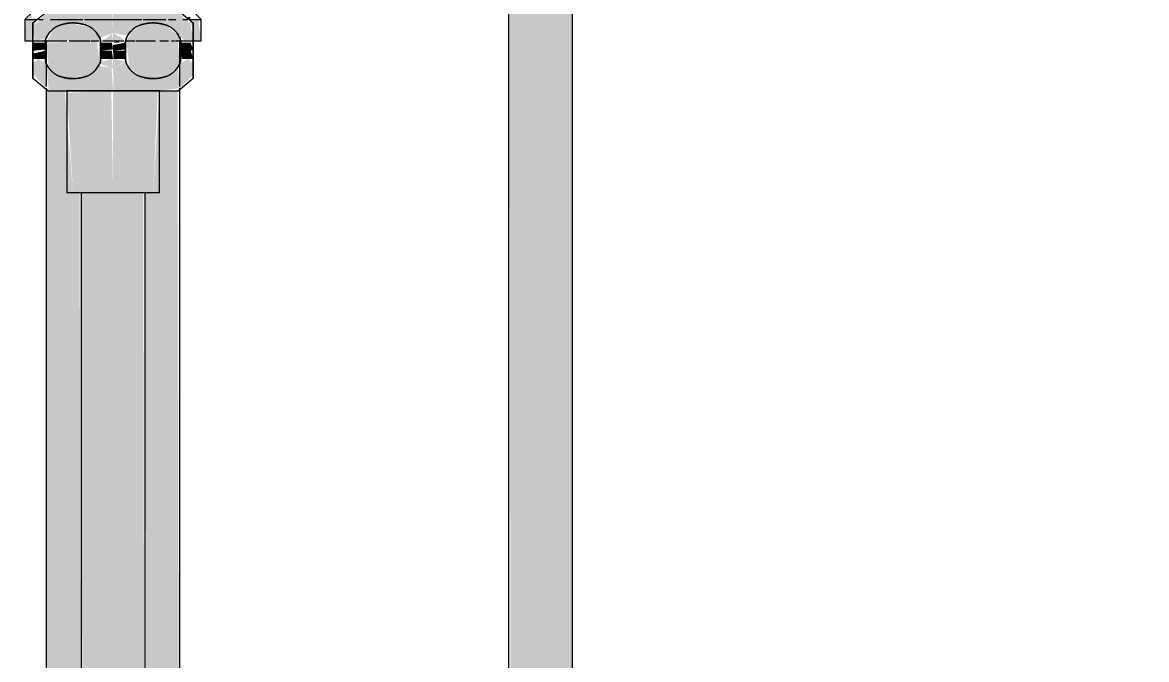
# Model space of a CAD drawing. Header units: metres. Extents: x 147 to 427, y -16 to 162.
# Drawn here: x 395.4599 to 395.6703, y 0.3508 to 0.47 of the extents above; entities that cross this region are included whole.
import ezdxf

# ---------------------------------------------------------------- set-up
doc = ezdxf.new("R2010")
doc.units = ezdxf.units.M
for name, color, linetype, lineweight in [('A-ANNO-DIMS', 7, 'Continuous', 5), ('A-ANNO-DIMS-50', 7, 'Continuous', 5), ('P-PIPE', 7, 'Continuous', 5), ('P-SANR-FIXT', 7, 'Continuous', 5)]:
    doc.layers.add(name, color=color, linetype=linetype, lineweight=lineweight)
doc.styles.add('Century Gothic', font='GOTHIC.TTF', dxfattribs={"height": 0.05})
doc.dimstyles.new('Setores_1_mm', dxfattribs={"dimscale": 0.3048, "dimtxt": 0.052208, "dimasz": 0.520833, "dimexe": 0.393701, "dimexo": 0.246063, "dimgap": 0.287073, "dimtad": 1, "dimrnd": 0.01, "dimzin": 0, "dimdsep": 46, "dimtxsty": 'Century Gothic', "dimblk1": 'OBLIQUE', "dimblk2": 'OBLIQUE', "dimsah": 1, "dimcen": 0.09, "dimazin": 0, "dimtfac": 1, "dimtdec": 4, "dimtix": 1, "dimtmove": 0, "dimatfit": 3, "dimfxl": 1, "dimtvp": 1, "dimtolj": 1, "dimtzin": 0, "dimarcsym": 2})

# ---------------------------------------------------------------- blocks, each defined once
blk = doc.blocks.new('UT_Ducha higiênica - UT_Ducha higiênica-3059028-HH')
at = {"layer": 'P-SANR-FIXT', "true_color": 0xf4f4f4, "transparency": 33554598}
h = blk.add_hatch(color=7, dxfattribs=at)
h.paths.add_polyline_path([(-157.6347, 0.1), (-157.6227, 0.1), (-157.62302, 0.1875), (-157.6347, 0.1875), (-157.6347, 0.12592)])
h.paths.add_polyline_path([(-157.62789, 0.2125), (-157.6227, 0.2125), (-157.62293, 0.66817), (-157.6347, 0.66817), (-157.6342, 0.2125), (-157.6287, 0.2125)])
h = blk.add_hatch(color=7, dxfattribs=at)
h.paths.add_polyline_path([(-157.72303, 0.4665), (-157.72125, 0.46707), (-157.72037, 0.46808), (-157.71862, 0.46933), (-157.71577, 0.46978), (-157.71395, 0.4694), (-157.71212, 0.46818), (-157.71108, 0.46713), (-157.7087, 0.46797), (-157.70885, 0.47216), (-157.72125, 0.47164), (-157.72336, 0.46945), (-157.7237, 0.46899), (-157.72336, 0.46679)])
h.paths.add_polyline_path([(-157.70892, 0.4665), (-157.7087, 0.4665), (-157.7089, 0.46786), (-157.71069, 0.4665), (-157.70967, 0.4665)])
h = blk.add_hatch(color=7, dxfattribs=at)
h.paths.add_polyline_path([(-157.69483, 0.4665), (-157.69398, 0.46685), (-157.6937, 0.46709), (-157.69427, 0.46975), (-157.69652, 0.4719), (-157.69788, 0.47216), (-157.7087, 0.4719), (-157.7087, 0.46797), (-157.70588, 0.46747), (-157.70443, 0.46905), (-157.70119, 0.46978), (-157.69838, 0.46919), (-157.69764, 0.4688), (-157.69523, 0.4665)])
h.paths.add_polyline_path([(-157.7087, 0.4665), (-157.70649, 0.46675), (-157.7087, 0.46797), (-157.7087, 0.46709)])
for points in [[(-157.71953, 0.4665), (-157.7112, 0.4665), (-157.71152, 0.46747), (-157.71308, 0.46909), (-157.71658, 0.46978), (-157.71862, 0.46933), (-157.71976, 0.46881), (-157.72106, 0.4665), (-157.71961, 0.4665)], [(-157.7047, 0.4665), (-157.6962, 0.4665), (-157.69663, 0.4676), (-157.69878, 0.46934), (-157.70128, 0.46978), (-157.70344, 0.4694), (-157.70511, 0.46838), (-157.7062, 0.4665), (-157.70482, 0.4665)], [(-157.7237, 0.46466), (-157.72136, 0.46492), (-157.72136, 0.46619), (-157.7237, 0.46619), (-157.7237, 0.46492)], [(-157.71734, 0.45955), (-157.71387, 0.45996), (-157.7122, 0.46106), (-157.7112, 0.46224), (-157.71176, 0.4665), (-157.7212, 0.46619), (-157.72077, 0.46173), (-157.71953, 0.46032), (-157.71736, 0.45955)], [(-157.71104, 0.46466), (-157.7087, 0.46492), (-157.70892, 0.46619), (-157.71104, 0.46619), (-157.71104, 0.46492)], [(-157.70753, 0.46619), (-157.70773, 0.4665), (-157.7087, 0.46619)], [(-157.7087, 0.46466), (-157.70636, 0.46492), (-157.70636, 0.46619), (-157.7087, 0.46574), (-157.7087, 0.46492)], [(-157.70234, 0.45955), (-157.69918, 0.45985), (-157.69776, 0.46039), (-157.6962, 0.46224), (-157.69663, 0.4665), (-157.7062, 0.4665), (-157.7057, 0.46164), (-157.7041, 0.46017), (-157.70236, 0.45955)], [(-157.69415, 0.46466), (-157.6937, 0.46492), (-157.69421, 0.46619), (-157.69605, 0.46619), (-157.69605, 0.46466), (-157.69473, 0.46466)], [(-157.72267, 0.46314), (-157.72136, 0.46314), (-157.72136, 0.46466), (-157.7237, 0.46413), (-157.7237, 0.46314)], [(-157.7212, 0.45766), (-157.72136, 0.46233), (-157.72267, 0.46314), (-157.7237, 0.46224), (-157.72353, 0.46011), (-157.72125, 0.45769)], [(-157.71025, 0.46314), (-157.7087, 0.46314), (-157.70894, 0.46466), (-157.71104, 0.46466), (-157.71094, 0.46314)], [(-157.70753, 0.46314), (-157.70636, 0.46314), (-157.70646, 0.46466), (-157.7087, 0.46466), (-157.70862, 0.46314), (-157.70766, 0.46314)], [(-157.6962, 0.45765), (-157.69443, 0.45936), (-157.6937, 0.46035), (-157.6937, 0.46224), (-157.69473, 0.46314), (-157.6962, 0.46224), (-157.6962, 0.45797)], [(-157.69473, 0.46314), (-157.6937, 0.46314), (-157.69415, 0.46466), (-157.69605, 0.46466), (-157.69575, 0.46314), (-157.69544, 0.46314)], [(-157.7087, 0.4381), (-157.70903, 0.45716), (-157.71734, 0.45681), (-157.7162, 0.4381), (-157.70926, 0.4381)], [(-157.7041, 0.4381), (-157.7012, 0.4381), (-157.70034, 0.45716), (-157.7087, 0.45716), (-157.7087, 0.4381), (-157.70437, 0.4381)], [(-157.70627, 0.232), (-157.7027, 0.232), (-157.70306, 0.4381), (-157.7147, 0.4381), (-157.71417, 0.232), (-157.70639, 0.232)]]:
    blk.add_hatch(color=7, dxfattribs=at).paths.add_polyline_path(points)
h = blk.add_hatch(color=7, dxfattribs=at)
h.paths.add_polyline_path([(-157.7087, 0.45716), (-157.70898, 0.46145), (-157.7115, 0.46189), (-157.71387, 0.45996), (-157.7162, 0.45955), (-157.7182, 0.45985), (-157.71964, 0.46038), (-157.7212, 0.46224), (-157.72077, 0.45735), (-157.71953, 0.45716), (-157.70903, 0.45716)])
h.paths.add_polyline_path([(-157.7087, 0.46136), (-157.70896, 0.46314), (-157.71094, 0.4626), (-157.70898, 0.46151)])
h = blk.add_hatch(color=7, dxfattribs=at)
h.paths.add_polyline_path([(-157.70012, 0.45716), (-157.6962, 0.45765), (-157.69663, 0.46173), (-157.69805, 0.46025), (-157.7012, 0.45955), (-157.7035, 0.45996), (-157.70461, 0.46035), (-157.70646, 0.46215), (-157.7087, 0.46136), (-157.70864, 0.45716), (-157.70034, 0.45716)])
h.paths.add_polyline_path([(-157.7087, 0.46136), (-157.70646, 0.46273), (-157.7087, 0.46314), (-157.7087, 0.46224)])
at = {"layer": 'P-SANR-FIXT'}
for p, q in [((-157.6347, 0.67161), (-157.6347, 0.1)), ((-157.6227, 0.1), (-157.6227, 0.67161)), ((-157.7237, 0.46987), (-157.72093, 0.47216)), ((-157.69647, 0.47216), (-157.6937, 0.46987)), ((-157.7237, 0.46709), (-157.7237, 0.46224)), ((-157.6937, 0.46224), (-157.6937, 0.46709)), ((-157.7237, 0.46466), (-157.7237, 0.46619)), ((-157.72136, 0.46619), (-157.72136, 0.46466)), ((-157.71104, 0.46466), (-157.71104, 0.46619)), ((-157.70636, 0.46619), (-157.70636, 0.46466)), ((-157.69605, 0.46466), (-157.69605, 0.46619)), ((-157.6937, 0.46619), (-157.6937, 0.46466)), ((-157.7237, 0.46314), (-157.7237, 0.46466)), ((-157.72136, 0.46466), (-157.72136, 0.46314)), ((-157.71104, 0.46314), (-157.71104, 0.46466)), ((-157.70636, 0.46466), (-157.70636, 0.46314)), ((-157.69605, 0.46314), (-157.69605, 0.46466)), ((-157.6937, 0.46466), (-157.6937, 0.46314)), ((-157.72093, 0.45716), (-157.7237, 0.45946)), ((-157.6937, 0.45946), (-157.69647, 0.45716)), ((-157.72052, 0.45716), (-157.7087, 0.45716)), ((-157.71736, 0.45716), (-157.71736, 0.4381)), ((-157.7087, 0.45716), (-157.69689, 0.45716)), ((-157.70004, 0.4381), (-157.70004, 0.45716)), ((-157.7087, 0.4381), (-157.71736, 0.4381)), ((-157.7147, 0.4381), (-157.7147, 0.1)), ((-157.70004, 0.4381), (-157.7087, 0.4381)), ((-157.7027, 0.1), (-157.7027, 0.4381))]:
    blk.add_line(p, q, dxfattribs=at)
at = {"layer": 'P-SANR-FIXT', "color": 253, "true_color": 0x9e9e9e}
for p, q in [((-157.7237, 0.46619), (-157.7237, 0.46492)), ((-157.72136, 0.46466), (-157.72136, 0.46619)), ((-157.71104, 0.46619), (-157.71104, 0.46492)), ((-157.70636, 0.46466), (-157.70636, 0.46619)), ((-157.69605, 0.46619), (-157.69605, 0.46492)), ((-157.6937, 0.46466), (-157.6937, 0.46619)), ((-157.7237, 0.46466), (-157.7237, 0.46314)), ((-157.72136, 0.46314), (-157.72136, 0.46466)), ((-157.71104, 0.46466), (-157.71104, 0.46314)), ((-157.70636, 0.46314), (-157.70636, 0.46466)), ((-157.69605, 0.46466), (-157.69605, 0.46314)), ((-157.6937, 0.46314), (-157.6937, 0.46466)), ((-157.72093, 0.45716), (-157.71736, 0.45716)), ((-157.71482, 0.45716), (-157.71736, 0.45716)), ((-157.7087, 0.45716), (-157.71482, 0.45716)), ((-157.70258, 0.45716), (-157.7087, 0.45716)), ((-157.70004, 0.45716), (-157.70258, 0.45716)), ((-157.70004, 0.45716), (-157.69647, 0.45716)), ((-157.71514, 0.4381), (-157.7162, 0.4381)), ((-157.7087, 0.4381), (-157.7147, 0.4381)), ((-157.7027, 0.4381), (-157.7087, 0.4381)), ((-157.7012, 0.4381), (-157.70226, 0.4381))]:
    blk.add_line(p, q, dxfattribs=at)
at = {"layer": 'P-SANR-FIXT', "color": 254, "true_color": 0xd5d5d5}
for p, q in [((-157.7237, 0.46492), (-157.7237, 0.46466)), ((-157.71104, 0.46492), (-157.71104, 0.46466)), ((-157.69605, 0.46492), (-157.69605, 0.46466)), ((-157.7162, 0.45716), (-157.71736, 0.45716)), ((-157.71709, 0.45716), (-157.71483, 0.45716)), ((-157.71482, 0.45716), (-157.7162, 0.45716)), ((-157.71482, 0.45716), (-157.71312, 0.45716)), ((-157.71303, 0.45716), (-157.71482, 0.45716)), ((-157.71307, 0.45716), (-157.7087, 0.45716)), ((-157.71094, 0.45716), (-157.71303, 0.45716)), ((-157.7087, 0.45716), (-157.71094, 0.45716)), ((-157.7087, 0.45716), (-157.70258, 0.45716)), ((-157.70258, 0.45716), (-157.7087, 0.45716)), ((-157.70258, 0.45716), (-157.70031, 0.45716)), ((-157.70004, 0.45716), (-157.70258, 0.45716)), ((-157.71368, 0.4381), (-157.71497, 0.4381)), ((-157.7145, 0.4381), (-157.7147, 0.4381)), ((-157.7117, 0.4381), (-157.7145, 0.4381)), ((-157.7087, 0.4381), (-157.71354, 0.4381)), ((-157.71025, 0.4381), (-157.7117, 0.4381)), ((-157.7087, 0.4381), (-157.71025, 0.4381)), ((-157.70243, 0.4381), (-157.7087, 0.4381)), ((-157.7027, 0.4381), (-157.7087, 0.4381))]:
    blk.add_line(p, q, dxfattribs=at)
at = {"layer": 'P-SANR-FIXT'}
for points, knots in [([(-157.7237, 0.46709), (-157.7237, 0.4675), (-157.7237, 0.46804), (-157.7237, 0.46856), (-157.7237, 0.46881), (-157.7237, 0.46899), (-157.7237, 0.46915), (-157.7237, 0.46933), (-157.7237, 0.46951), (-157.7237, 0.46964), (-157.7237, 0.46972), (-157.7237, 0.46979), (-157.7237, 0.46986), (-157.7237, 0.46989), (-157.7237, 0.46987), (-157.7237, 0.46983), (-157.7237, 0.46978), (-157.7237, 0.46973), (-157.7237, 0.46965), (-157.7237, 0.46951), (-157.7237, 0.46933), (-157.7237, 0.46914), (-157.7237, 0.46904), (-157.7237, 0.46898)], [0, 0, 0, 0, 0.1, 0.15, 0.175, 0.2, 0.225, 0.25, 0.3, 0.35, 0.375, 0.4, 0.45, 0.5, 0.55, 0.575, 0.6, 0.625, 0.65, 0.7, 0.75, 0.775, 0.8, 0.8, 0.8, 0.8]), ([(-157.7112, 0.46709), (-157.71142, 0.4675), (-157.71178, 0.46804), (-157.71227, 0.46856), (-157.71257, 0.46881), (-157.7128, 0.46899), (-157.71305, 0.46915), (-157.7134, 0.46933), (-157.71386, 0.46951), (-157.71435, 0.46964), (-157.71473, 0.46972), (-157.71511, 0.46979), (-157.71559, 0.46986), (-157.71618, 0.46989), (-157.71666, 0.46987), (-157.71705, 0.46983), (-157.71734, 0.46978), (-157.71763, 0.46973), (-157.71802, 0.46965), (-157.71852, 0.46951), (-157.719, 0.46933), (-157.71936, 0.46914), (-157.71961, 0.46899), (-157.71984, 0.46881), (-157.72014, 0.46855), (-157.72049, 0.46819), (-157.72087, 0.46768), (-157.7211, 0.4673), (-157.7212, 0.46709)], [0, 0, 0, 0, 0.1, 0.15, 0.175, 0.2, 0.225, 0.25, 0.3, 0.35, 0.375, 0.4, 0.45, 0.5, 0.55, 0.575, 0.6, 0.625, 0.65, 0.7, 0.75, 0.775, 0.8, 0.825, 0.85, 0.9, 0.95, 1, 1, 1, 1]), ([(-157.6962, 0.46709), (-157.69642, 0.4675), (-157.69678, 0.46804), (-157.69727, 0.46856), (-157.69757, 0.46881), (-157.6978, 0.46899), (-157.69805, 0.46915), (-157.6984, 0.46933), (-157.69886, 0.46951), (-157.69935, 0.46964), (-157.69973, 0.46972), (-157.70011, 0.46979), (-157.70059, 0.46986), (-157.70118, 0.46989), (-157.70166, 0.46987), (-157.70205, 0.46983), (-157.70234, 0.46978), (-157.70263, 0.46973), (-157.70302, 0.46965), (-157.70352, 0.46951), (-157.704, 0.46933), (-157.70436, 0.46914), (-157.70461, 0.46899), (-157.70484, 0.46881), (-157.70514, 0.46855), (-157.70549, 0.46819), (-157.70587, 0.46768), (-157.7061, 0.4673), (-157.7062, 0.46709)], [0, 0, 0, 0, 0.1, 0.15, 0.175, 0.2, 0.225, 0.25, 0.3, 0.35, 0.375, 0.4, 0.45, 0.5, 0.55, 0.575, 0.6, 0.625, 0.65, 0.7, 0.75, 0.775, 0.8, 0.825, 0.85, 0.9, 0.95, 1, 1, 1, 1]), ([(-157.6937, 0.46899), (-157.6937, 0.46904), (-157.6937, 0.46915), (-157.6937, 0.46933), (-157.6937, 0.46951), (-157.6937, 0.46964), (-157.6937, 0.46972), (-157.6937, 0.46979), (-157.6937, 0.46986), (-157.6937, 0.46989), (-157.6937, 0.46987), (-157.6937, 0.46983), (-157.6937, 0.46978), (-157.6937, 0.46973), (-157.6937, 0.46965), (-157.6937, 0.46951), (-157.6937, 0.46933), (-157.6937, 0.46914), (-157.6937, 0.46899), (-157.6937, 0.46881), (-157.6937, 0.46855), (-157.6937, 0.46819), (-157.6937, 0.46768), (-157.6937, 0.4673), (-157.6937, 0.46709)], [0.2, 0.2, 0.2, 0.2, 0.225, 0.25, 0.3, 0.35, 0.375, 0.4, 0.45, 0.5, 0.55, 0.575, 0.6, 0.625, 0.65, 0.7, 0.75, 0.775, 0.8, 0.825, 0.85, 0.9, 0.95, 1, 1, 1, 1]), ([(-157.7237, 0.46035), (-157.7237, 0.46029), (-157.7237, 0.46018), (-157.7237, 0.46), (-157.7237, 0.45982), (-157.7237, 0.45968), (-157.7237, 0.4596), (-157.7237, 0.45955), (-157.7237, 0.4595), (-157.7237, 0.45946), (-157.7237, 0.45944), (-157.7237, 0.45947), (-157.7237, 0.45953), (-157.7237, 0.45961), (-157.7237, 0.45969), (-157.7237, 0.45982), (-157.7237, 0.46), (-157.7237, 0.46018), (-157.7237, 0.46034), (-157.7237, 0.46051), (-157.7237, 0.46077), (-157.7237, 0.46128), (-157.7237, 0.46183), (-157.7237, 0.46224)], [0.2, 0.2, 0.2, 0.2, 0.225, 0.25, 0.3, 0.35, 0.375, 0.4, 0.425, 0.45, 0.5, 0.55, 0.6, 0.625, 0.65, 0.7, 0.75, 0.775, 0.8, 0.825, 0.85, 0.9, 1, 1, 1, 1]), ([(-157.7212, 0.46224), (-157.7211, 0.46203), (-157.72087, 0.46165), (-157.72049, 0.46114), (-157.72014, 0.46078), (-157.71984, 0.46052), (-157.71961, 0.46034), (-157.71936, 0.46018), (-157.719, 0.46), (-157.71852, 0.45982), (-157.71802, 0.45968), (-157.71763, 0.4596), (-157.71734, 0.45955), (-157.71705, 0.4595), (-157.71666, 0.45946), (-157.71618, 0.45944), (-157.71559, 0.45947), (-157.71511, 0.45953), (-157.71473, 0.45961), (-157.71435, 0.45969), (-157.71386, 0.45982), (-157.7134, 0.46), (-157.71305, 0.46018), (-157.7128, 0.46034), (-157.71257, 0.46051), (-157.71227, 0.46077), (-157.71178, 0.46128), (-157.71142, 0.46183), (-157.7112, 0.46224)], [0, 0, 0, 0, 0.05, 0.1, 0.15, 0.175, 0.2, 0.225, 0.25, 0.3, 0.35, 0.375, 0.4, 0.425, 0.45, 0.5, 0.55, 0.6, 0.625, 0.65, 0.7, 0.75, 0.775, 0.8, 0.825, 0.85, 0.9, 1, 1, 1, 1]), ([(-157.7062, 0.46224), (-157.7061, 0.46203), (-157.70587, 0.46165), (-157.70549, 0.46114), (-157.70514, 0.46078), (-157.70484, 0.46052), (-157.70461, 0.46034), (-157.70436, 0.46018), (-157.704, 0.46), (-157.70352, 0.45982), (-157.70302, 0.45968), (-157.70263, 0.4596), (-157.70234, 0.45955), (-157.70205, 0.4595), (-157.70166, 0.45946), (-157.70118, 0.45944), (-157.70059, 0.45947), (-157.70011, 0.45953), (-157.69973, 0.45961), (-157.69935, 0.45969), (-157.69886, 0.45982), (-157.6984, 0.46), (-157.69805, 0.46018), (-157.6978, 0.46034), (-157.69757, 0.46051), (-157.69727, 0.46077), (-157.69678, 0.46128), (-157.69642, 0.46183), (-157.6962, 0.46224)], [0, 0, 0, 0, 0.05, 0.1, 0.15, 0.175, 0.2, 0.225, 0.25, 0.3, 0.35, 0.375, 0.4, 0.425, 0.45, 0.5, 0.55, 0.6, 0.625, 0.65, 0.7, 0.75, 0.775, 0.8, 0.825, 0.85, 0.9, 1, 1, 1, 1]), ([(-157.6937, 0.46224), (-157.6937, 0.46203), (-157.6937, 0.46165), (-157.6937, 0.46114), (-157.6937, 0.46078), (-157.6937, 0.46052), (-157.6937, 0.46034), (-157.6937, 0.46018), (-157.6937, 0.46), (-157.6937, 0.45982), (-157.6937, 0.45968), (-157.6937, 0.4596), (-157.6937, 0.45955), (-157.6937, 0.4595), (-157.6937, 0.45946), (-157.6937, 0.45944), (-157.6937, 0.45947), (-157.6937, 0.45953), (-157.6937, 0.45961), (-157.6937, 0.45969), (-157.6937, 0.45982), (-157.6937, 0.46), (-157.6937, 0.46018), (-157.6937, 0.46029), (-157.6937, 0.46034)], [0, 0, 0, 0, 0.05, 0.1, 0.15, 0.175, 0.2, 0.225, 0.25, 0.3, 0.35, 0.375, 0.4, 0.425, 0.45, 0.5, 0.55, 0.6, 0.625, 0.65, 0.7, 0.75, 0.775, 0.8, 0.8, 0.8, 0.8])]:
    blk.add_open_spline(points, degree=3, knots=knots, dxfattribs=at)
at = {"layer": 'P-SANR-FIXT', "color": 254, "true_color": 0xd5d5d5}
for points, knots in [([(-157.7196, 0.46899), (-157.71952, 0.46904), (-157.71935, 0.46915), (-157.71901, 0.46933), (-157.71854, 0.46951), (-157.71806, 0.46964), (-157.71767, 0.46972), (-157.71748, 0.46976), (-157.71738, 0.46978)], [0.2, 0.2, 0.2, 0.2, 0.225, 0.25, 0.3, 0.35, 0.375, 0.4, 0.4, 0.4, 0.4]), ([(-157.71738, 0.46978), (-157.71719, 0.46981), (-157.71681, 0.46986), (-157.71623, 0.46989), (-157.71574, 0.46987), (-157.71535, 0.46983), (-157.71516, 0.4698), (-157.71506, 0.46978)], [0.4, 0.4, 0.4, 0.4, 0.45, 0.5, 0.55, 0.575, 0.6, 0.6, 0.6, 0.6]), ([(-157.71506, 0.46978), (-157.71497, 0.46977), (-157.71477, 0.46973), (-157.71438, 0.46965), (-157.71388, 0.46951), (-157.7134, 0.46933), (-157.71304, 0.46914), (-157.71279, 0.46899), (-157.71256, 0.46881), (-157.71226, 0.46855), (-157.71191, 0.46819), (-157.71153, 0.46768), (-157.71131, 0.4673), (-157.7112, 0.46709)], [0.6, 0.6, 0.6, 0.6, 0.625, 0.65, 0.7, 0.75, 0.775, 0.8, 0.825, 0.85, 0.9, 0.95, 1, 1, 1, 1]), ([(-157.7046, 0.46899), (-157.70452, 0.46904), (-157.70435, 0.46915), (-157.70401, 0.46933), (-157.70354, 0.46951), (-157.70306, 0.46964), (-157.70267, 0.46972), (-157.70248, 0.46976), (-157.70238, 0.46978)], [0.2, 0.2, 0.2, 0.2, 0.225, 0.25, 0.3, 0.35, 0.375, 0.4, 0.4, 0.4, 0.4]), ([(-157.70238, 0.46978), (-157.70219, 0.46981), (-157.70181, 0.46986), (-157.70123, 0.46989), (-157.70074, 0.46987), (-157.70035, 0.46983), (-157.70016, 0.4698), (-157.70006, 0.46978)], [0.4, 0.4, 0.4, 0.4, 0.45, 0.5, 0.55, 0.575, 0.6, 0.6, 0.6, 0.6]), ([(-157.70006, 0.46978), (-157.69997, 0.46977), (-157.69977, 0.46973), (-157.69938, 0.46965), (-157.69888, 0.46951), (-157.6984, 0.46933), (-157.69804, 0.46914), (-157.69779, 0.46899), (-157.69756, 0.46881), (-157.69726, 0.46855), (-157.69691, 0.46819), (-157.69653, 0.46768), (-157.69631, 0.4673), (-157.6962, 0.46709)], [0.6, 0.6, 0.6, 0.6, 0.625, 0.65, 0.7, 0.75, 0.775, 0.8, 0.825, 0.85, 0.9, 0.95, 1, 1, 1, 1]), ([(-157.7212, 0.46709), (-157.72098, 0.4675), (-157.72062, 0.46804), (-157.72013, 0.46856), (-157.71983, 0.46881), (-157.71968, 0.46893), (-157.7196, 0.46899)], [0, 0, 0, 0, 0.1, 0.15, 0.175, 0.2, 0.2, 0.2, 0.2]), ([(-157.7062, 0.46709), (-157.70598, 0.4675), (-157.70562, 0.46804), (-157.70513, 0.46856), (-157.70483, 0.46881), (-157.70468, 0.46893), (-157.7046, 0.46899)], [0, 0, 0, 0, 0.1, 0.15, 0.175, 0.2, 0.2, 0.2, 0.2]), ([(-157.7196, 0.46034), (-157.71968, 0.4604), (-157.71983, 0.46051), (-157.72013, 0.46077), (-157.72062, 0.46128), (-157.72098, 0.46183), (-157.7212, 0.46224)], [0.8, 0.8, 0.8, 0.8, 0.825, 0.85, 0.9, 1, 1, 1, 1]), ([(-157.7112, 0.46224), (-157.71131, 0.46203), (-157.71153, 0.46165), (-157.71191, 0.46114), (-157.71226, 0.46078), (-157.71256, 0.46052), (-157.71279, 0.46034), (-157.71304, 0.46018), (-157.7134, 0.46), (-157.71388, 0.45982), (-157.71438, 0.45968), (-157.71477, 0.4596), (-157.71497, 0.45956), (-157.71506, 0.45955)], [0, 0, 0, 0, 0.05, 0.1, 0.15, 0.175, 0.2, 0.225, 0.25, 0.3, 0.35, 0.375, 0.4, 0.4, 0.4, 0.4]), ([(-157.7046, 0.46034), (-157.70468, 0.4604), (-157.70483, 0.46051), (-157.70513, 0.46077), (-157.70562, 0.46128), (-157.70598, 0.46183), (-157.7062, 0.46224)], [0.8, 0.8, 0.8, 0.8, 0.825, 0.85, 0.9, 1, 1, 1, 1]), ([(-157.6962, 0.46224), (-157.69631, 0.46203), (-157.69653, 0.46165), (-157.69691, 0.46114), (-157.69726, 0.46078), (-157.69756, 0.46052), (-157.69771, 0.4604), (-157.6978, 0.46035)], [0, 0, 0, 0, 0.05, 0.1, 0.15, 0.175, 0.2, 0.2, 0.2, 0.2]), ([(-157.71738, 0.45955), (-157.71748, 0.45957), (-157.71767, 0.45961), (-157.71806, 0.45969), (-157.71854, 0.45982), (-157.71901, 0.46), (-157.71935, 0.46018), (-157.71952, 0.46029), (-157.7196, 0.46034)], [0.6, 0.6, 0.6, 0.6, 0.625, 0.65, 0.7, 0.75, 0.775, 0.8, 0.8, 0.8, 0.8]), ([(-157.71506, 0.45955), (-157.71516, 0.45953), (-157.71535, 0.4595), (-157.71574, 0.45946), (-157.71623, 0.45944), (-157.71681, 0.45947), (-157.71719, 0.45952), (-157.71738, 0.45955)], [0.4, 0.4, 0.4, 0.4, 0.425, 0.45, 0.5, 0.55, 0.6, 0.6, 0.6, 0.6]), ([(-157.70238, 0.45955), (-157.70248, 0.45957), (-157.70267, 0.45961), (-157.70306, 0.45969), (-157.70354, 0.45982), (-157.70401, 0.46), (-157.70435, 0.46018), (-157.70452, 0.46029), (-157.7046, 0.46034)], [0.6, 0.6, 0.6, 0.6, 0.625, 0.65, 0.7, 0.75, 0.775, 0.8, 0.8, 0.8, 0.8]), ([(-157.70006, 0.45955), (-157.70016, 0.45953), (-157.70035, 0.4595), (-157.70074, 0.45946), (-157.70123, 0.45944), (-157.70181, 0.45947), (-157.70219, 0.45952), (-157.70238, 0.45955)], [0.4, 0.4, 0.4, 0.4, 0.425, 0.45, 0.5, 0.55, 0.6, 0.6, 0.6, 0.6]), ([(-157.6978, 0.46035), (-157.69788, 0.46029), (-157.69804, 0.46018), (-157.6984, 0.46), (-157.69888, 0.45982), (-157.69938, 0.45968), (-157.69977, 0.4596), (-157.69997, 0.45956), (-157.70006, 0.45955)], [0.2, 0.2, 0.2, 0.2, 0.225, 0.25, 0.3, 0.35, 0.375, 0.4, 0.4, 0.4, 0.4])]:
    blk.add_open_spline(points, degree=3, knots=knots, dxfattribs=at)
at = {"layer": 'P-SANR-FIXT', "color": 253, "true_color": 0x9e9e9e}
for points, knots in [([(-157.7237, 0.46898), (-157.7237, 0.46893), (-157.7237, 0.46881), (-157.7237, 0.46855), (-157.7237, 0.46819), (-157.7237, 0.46768), (-157.7237, 0.4673), (-157.7237, 0.46709)], [0.8, 0.8, 0.8, 0.8, 0.825, 0.85, 0.9, 0.95, 1, 1, 1, 1]), ([(-157.6937, 0.46709), (-157.6937, 0.4675), (-157.6937, 0.46804), (-157.6937, 0.46856), (-157.6937, 0.46881), (-157.6937, 0.46893), (-157.6937, 0.46899)], [0, 0, 0, 0, 0.1, 0.15, 0.175, 0.2, 0.2, 0.2, 0.2]), ([(-157.7237, 0.46224), (-157.7237, 0.46203), (-157.7237, 0.46165), (-157.7237, 0.46114), (-157.7237, 0.46078), (-157.7237, 0.46052), (-157.7237, 0.4604), (-157.7237, 0.46035)], [0, 0, 0, 0, 0.05, 0.1, 0.15, 0.175, 0.2, 0.2, 0.2, 0.2]), ([(-157.6937, 0.46034), (-157.6937, 0.4604), (-157.6937, 0.46051), (-157.6937, 0.46077), (-157.6937, 0.46128), (-157.6937, 0.46183), (-157.6937, 0.46224)], [0.8, 0.8, 0.8, 0.8, 0.825, 0.85, 0.9, 1, 1, 1, 1])]:
    blk.add_open_spline(points, degree=3, knots=knots, dxfattribs=at)
for points in [[(-157.7237, 0.46665), (-157.7237, 0.4668), (-157.7237, 0.46695), (-157.7237, 0.46709)], [(-157.7237, 0.46709), (-157.7237, 0.46695), (-157.7237, 0.4668), (-157.7237, 0.46665)], [(-157.7212, 0.46709), (-157.72125, 0.46695), (-157.72129, 0.4668), (-157.72132, 0.46665)], [(-157.72132, 0.46665), (-157.72129, 0.4668), (-157.72125, 0.46695), (-157.7212, 0.46709)], [(-157.6962, 0.46709), (-157.69615, 0.46695), (-157.69611, 0.4668), (-157.69609, 0.46665)], [(-157.69609, 0.46665), (-157.69611, 0.4668), (-157.69615, 0.46695), (-157.6962, 0.46709)], [(-157.6937, 0.46665), (-157.6937, 0.4668), (-157.6937, 0.46695), (-157.6937, 0.46709)], [(-157.6937, 0.46709), (-157.6937, 0.46695), (-157.6937, 0.4668), (-157.6937, 0.46665)], [(-157.71108, 0.46665), (-157.71106, 0.4665), (-157.71104, 0.46635), (-157.71104, 0.46619)], [(-157.71104, 0.46619), (-157.71104, 0.46635), (-157.71106, 0.4665), (-157.71108, 0.46665)], [(-157.70636, 0.46619), (-157.70636, 0.46635), (-157.70634, 0.4665), (-157.70632, 0.46665)], [(-157.70632, 0.46665), (-157.70634, 0.4665), (-157.70636, 0.46635), (-157.70636, 0.46619)], [(-157.71104, 0.46314), (-157.71104, 0.46298), (-157.71106, 0.46283), (-157.71108, 0.46268)], [(-157.71108, 0.46268), (-157.71106, 0.46283), (-157.71104, 0.46298), (-157.71104, 0.46314)], [(-157.70632, 0.46268), (-157.70634, 0.46283), (-157.70636, 0.46298), (-157.70636, 0.46314)], [(-157.70636, 0.46314), (-157.70636, 0.46298), (-157.70634, 0.46283), (-157.70632, 0.46268)], [(-157.7237, 0.46224), (-157.7237, 0.46238), (-157.7237, 0.46253), (-157.7237, 0.46268)], [(-157.7237, 0.46268), (-157.7237, 0.46253), (-157.7237, 0.46238), (-157.7237, 0.46224)], [(-157.72132, 0.46268), (-157.72129, 0.46253), (-157.72125, 0.46238), (-157.7212, 0.46224)], [(-157.7212, 0.46224), (-157.72125, 0.46238), (-157.72129, 0.46253), (-157.72132, 0.46268)], [(-157.69609, 0.46268), (-157.69611, 0.46253), (-157.69615, 0.46238), (-157.6962, 0.46224)], [(-157.6962, 0.46224), (-157.69615, 0.46238), (-157.69611, 0.46253), (-157.69609, 0.46268)], [(-157.6937, 0.46224), (-157.6937, 0.46238), (-157.6937, 0.46253), (-157.6937, 0.46268)], [(-157.6937, 0.46268), (-157.6937, 0.46253), (-157.6937, 0.46238), (-157.6937, 0.46224)]]:
    blk.add_open_spline(points, degree=3, dxfattribs=at)
at = {"layer": 'P-SANR-FIXT'}
for points in [[(-157.7112, 0.46709), (-157.71115, 0.46695), (-157.71111, 0.4668), (-157.71108, 0.46665)], [(-157.71108, 0.46665), (-157.71111, 0.4668), (-157.71115, 0.46695), (-157.7112, 0.46709)], [(-157.70632, 0.46665), (-157.70629, 0.4668), (-157.70625, 0.46695), (-157.7062, 0.46709)], [(-157.7062, 0.46709), (-157.70625, 0.46695), (-157.70629, 0.4668), (-157.70632, 0.46665)], [(-157.7237, 0.46619), (-157.7237, 0.46635), (-157.7237, 0.4665), (-157.7237, 0.46665)], [(-157.7237, 0.46665), (-157.7237, 0.4665), (-157.7237, 0.46635), (-157.7237, 0.46619)], [(-157.72132, 0.46665), (-157.72134, 0.4665), (-157.72135, 0.46635), (-157.72136, 0.46619)], [(-157.72136, 0.46619), (-157.72135, 0.46635), (-157.72134, 0.4665), (-157.72132, 0.46665)], [(-157.69609, 0.46665), (-157.69606, 0.4665), (-157.69605, 0.46635), (-157.69605, 0.46619)], [(-157.69605, 0.46619), (-157.69605, 0.46635), (-157.69606, 0.4665), (-157.69609, 0.46665)], [(-157.6937, 0.46619), (-157.6937, 0.46635), (-157.6937, 0.4665), (-157.6937, 0.46665)], [(-157.6937, 0.46665), (-157.6937, 0.4665), (-157.6937, 0.46635), (-157.6937, 0.46619)], [(-157.7237, 0.46268), (-157.7237, 0.46283), (-157.7237, 0.46298), (-157.7237, 0.46314)], [(-157.7237, 0.46314), (-157.7237, 0.46298), (-157.7237, 0.46283), (-157.7237, 0.46268)], [(-157.72136, 0.46314), (-157.72135, 0.46298), (-157.72134, 0.46283), (-157.72132, 0.46268)], [(-157.72132, 0.46268), (-157.72134, 0.46283), (-157.72135, 0.46298), (-157.72136, 0.46314)], [(-157.69605, 0.46314), (-157.69605, 0.46298), (-157.69606, 0.46283), (-157.69609, 0.46268)], [(-157.69609, 0.46268), (-157.69606, 0.46283), (-157.69605, 0.46298), (-157.69605, 0.46314)], [(-157.6937, 0.46268), (-157.6937, 0.46283), (-157.6937, 0.46298), (-157.6937, 0.46314)], [(-157.6937, 0.46314), (-157.6937, 0.46298), (-157.6937, 0.46283), (-157.6937, 0.46268)], [(-157.71108, 0.46268), (-157.71111, 0.46253), (-157.71115, 0.46238), (-157.7112, 0.46224)], [(-157.7112, 0.46224), (-157.71115, 0.46238), (-157.71111, 0.46253), (-157.71108, 0.46268)], [(-157.7062, 0.46224), (-157.70625, 0.46238), (-157.70629, 0.46253), (-157.70632, 0.46268)], [(-157.70632, 0.46268), (-157.70629, 0.46253), (-157.70625, 0.46238), (-157.7062, 0.46224)]]:
    blk.add_open_spline(points, degree=3, dxfattribs=at)
blk = doc.blocks.new('Joelho 45_90 - Agua Fria_Soldavel - MEP - Tigre - Standard-3640159-HH')
at = {"layer": 'P-PIPE', "true_color": 0x69503c}
for points in [[(-157.72357, 0.4719), (-157.7197, 0.47216), (-157.72009, 0.475), (-157.72092, 0.47484), (-157.72272, 0.47288), (-157.72359, 0.47289)], [(-157.69616, 0.4719), (-157.69383, 0.4719), (-157.69421, 0.475), (-157.69771, 0.475), (-157.69727, 0.47216), (-157.6962, 0.4719)], [(-157.69421, 0.4705), (-157.69425, 0.47103), (-157.6951, 0.47089), (-157.69426, 0.4705)]]:
    blk.add_hatch(color=27, dxfattribs=at).paths.add_polyline_path(points)
h = blk.add_hatch(color=27, dxfattribs=at)
h.paths.add_polyline_path([(-157.72299, 0.4705), (-157.72229, 0.47089), (-157.72274, 0.47079)])
h.paths.add_polyline_path([(-157.72299, 0.4705), (-157.72357, 0.47093), (-157.72336, 0.4705)])
h.paths.add_polyline_path([(-157.72495, 0.4705), (-157.72386, 0.47089), (-157.72397, 0.47149), (-157.72464, 0.47082)])
h = blk.add_hatch(color=27, dxfattribs=at)
h.paths.add_polyline_path([(-157.7252, 0.4665), (-157.72336, 0.46679), (-157.7237, 0.46709), (-157.72336, 0.46945), (-157.72299, 0.4705), (-157.72496, 0.47031), (-157.72511, 0.468)])
h.paths.add_polyline_path([(-157.72217, 0.4665), (-157.7212, 0.4665), (-157.72125, 0.46707)])
h.paths.add_polyline_path([(-157.71069, 0.4665), (-157.71108, 0.46665), (-157.71108, 0.4665)])
h = blk.add_hatch(color=27, dxfattribs=at)
h.paths.add_polyline_path([(-157.7062, 0.4665), (-157.70632, 0.46713), (-157.70632, 0.46665), (-157.70632, 0.4665)])
h.paths.add_polyline_path([(-157.69571, 0.4665), (-157.69616, 0.46707), (-157.6961, 0.4665)])
h.paths.add_polyline_path([(-157.69437, 0.4665), (-157.6922, 0.4665), (-157.69276, 0.4705), (-157.69441, 0.46995), (-157.6937, 0.46898), (-157.69421, 0.46664), (-157.6943, 0.46656)])
at = {"layer": 'P-PIPE', "color": 253, "true_color": 0x9e9e9e}
for p, q in [((-157.69683, 0.50536), (-157.69597, 0.50341)), ((-157.6956, 0.50259), (-157.69527, 0.50186)), ((-157.72274, 0.49869), (-157.72274, 0.49979)), ((-157.6936, 0.48095), (-157.6936, 0.4846)), ((-157.7238, 0.47981), (-157.7238, 0.47909)), ((-157.7238, 0.47851), (-157.7238, 0.47658)), ((-157.7238, 0.47627), (-157.7238, 0.4735)), ((-157.72102, 0.4719), (-157.72009, 0.4719)), ((-157.71973, 0.4719), (-157.71841, 0.4719)), ((-157.7176, 0.4719), (-157.71322, 0.4719)), ((-157.71311, 0.4719), (-157.71251, 0.4719)), ((-157.71225, 0.4719), (-157.7087, 0.4719)), ((-157.7087, 0.4719), (-157.70514, 0.4719)), ((-157.70489, 0.4719), (-157.69979, 0.4719)), ((-157.69899, 0.4719), (-157.69825, 0.4719)), ((-157.69731, 0.4719), (-157.69638, 0.4719)), ((-157.72266, 0.4705), (-157.72177, 0.4705)), ((-157.72041, 0.4705), (-157.71434, 0.4705)), ((-157.71407, 0.4705), (-157.71314, 0.4705)), ((-157.71312, 0.4705), (-157.7087, 0.4705)), ((-157.7087, 0.4705), (-157.70329, 0.4705)), ((-157.70306, 0.4705), (-157.69882, 0.4705)), ((-157.69833, 0.4705), (-157.69697, 0.4705)), ((-157.69563, 0.4705), (-157.69474, 0.4705)), ((-157.72299, 0.4665), (-157.72227, 0.4665)), ((-157.72115, 0.4665), (-157.71737, 0.4665)), ((-157.71695, 0.4665), (-157.71297, 0.4665)), ((-157.71281, 0.4665), (-157.71136, 0.4665)), ((-157.71071, 0.4665), (-157.7087, 0.4665)), ((-157.7087, 0.4665), (-157.70669, 0.4665)), ((-157.70618, 0.4665), (-157.7046, 0.4665)), ((-157.70443, 0.4665), (-157.70074, 0.4665)), ((-157.69998, 0.4665), (-157.6983, 0.4665)), ((-157.69774, 0.4665), (-157.69719, 0.4665)), ((-157.69703, 0.4665), (-157.6961, 0.4665)), ((-157.69514, 0.4665), (-157.69441, 0.4665))]:
    blk.add_line(p, q, dxfattribs=at)
at = {"layer": 'P-PIPE', "color": 254, "true_color": 0xd5d5d5}
for p, q in [((-157.72274, 0.48963), (-157.72274, 0.49142)), ((-157.69466, 0.49142), (-157.69466, 0.48642)), ((-157.69466, 0.4864), (-157.69466, 0.4857)), ((-157.71539, 0.4846), (-157.71432, 0.4846)), ((-157.71432, 0.4846), (-157.71539, 0.4846)), ((-157.70308, 0.4846), (-157.70122, 0.4846)), ((-157.70122, 0.4846), (-157.70308, 0.4846)), ((-157.70115, 0.4846), (-157.69598, 0.4846)), ((-157.69598, 0.4846), (-157.70115, 0.4846)), ((-157.69903, 0.4857), (-157.70038, 0.4857)), ((-157.70038, 0.4857), (-157.69903, 0.4857)), ((-157.69687, 0.4857), (-157.69825, 0.4857)), ((-157.69825, 0.4857), (-157.69687, 0.4857)), ((-157.6952, 0.4857), (-157.69598, 0.4857)), ((-157.69598, 0.4857), (-157.6952, 0.4857)), ((-157.69519, 0.4846), (-157.69442, 0.4846)), ((-157.69442, 0.4846), (-157.69519, 0.4846)), ((-157.69412, 0.4846), (-157.6936, 0.4846)), ((-157.6936, 0.4846), (-157.69412, 0.4846)), ((-157.7238, 0.48375), (-157.7238, 0.4831)), ((-157.7238, 0.48226), (-157.7238, 0.48095))]:
    blk.add_line(p, q, dxfattribs=at)
at = {"layer": 'P-PIPE', "color": 254, "true_color": 0xe9e9e9}
for p, q in [((-157.72274, 0.48683), (-157.72274, 0.48752)), ((-157.72298, 0.4846), (-157.72231, 0.4846)), ((-157.72231, 0.4846), (-157.72298, 0.4846)), ((-157.72158, 0.4857), (-157.72221, 0.4857)), ((-157.72221, 0.4857), (-157.72158, 0.4857)), ((-157.71934, 0.4857), (-157.72028, 0.4857)), ((-157.72028, 0.4857), (-157.71934, 0.4857)), ((-157.71914, 0.4846), (-157.71848, 0.4846)), ((-157.71848, 0.4846), (-157.71914, 0.4846)), ((-157.71776, 0.4857), (-157.71837, 0.4857)), ((-157.71837, 0.4857), (-157.71776, 0.4857)), ((-157.71744, 0.4846), (-157.71663, 0.4846)), ((-157.71663, 0.4846), (-157.71744, 0.4846))]:
    blk.add_line(p, q, dxfattribs=at)
at = {"layer": 'P-PIPE', "color": 7, "true_color": 0xf0f0f0}
for p, q in [((-157.7238, 0.4846), (-157.72329, 0.4846)), ((-157.72329, 0.4846), (-157.7238, 0.4846))]:
    blk.add_line(p, q, dxfattribs=at)
at = {"layer": 'P-PIPE'}
for p, q in [((-157.6936, 0.4719), (-157.6936, 0.47988)), ((-157.7238, 0.4735), (-157.7238, 0.4719)), ((-157.7238, 0.4719), (-157.7252, 0.4705)), ((-157.72357, 0.4719), (-157.72102, 0.4719)), ((-157.69638, 0.4719), (-157.6936, 0.4719)), ((-157.6922, 0.4705), (-157.6936, 0.4719)), ((-157.7252, 0.4705), (-157.7252, 0.4665)), ((-157.7252, 0.4705), (-157.72299, 0.4705)), ((-157.69441, 0.4705), (-157.6922, 0.4705)), ((-157.6922, 0.4665), (-157.6922, 0.4705)), ((-157.7252, 0.4665), (-157.72304, 0.4665)), ((-157.72227, 0.4665), (-157.7213, 0.4665)), ((-157.6961, 0.4665), (-157.69514, 0.4665)), ((-157.69436, 0.4665), (-157.6922, 0.4665))]:
    blk.add_line(p, q, dxfattribs=at)
at = {"layer": 'P-PIPE', "color": 254, "true_color": 0xd5d5d5}
for start, end in [(75.9996, 88.054), (353.368, 355.8835), (357.3254, 359.6657), (308.9491, 310), (255.9996, 268.054), (271.946, 284.0004), (290, 293.3538)]:
    blk.add_arc((-157.7087, 0.5), 0.0165, start, end, dxfattribs=at)
at = {"layer": 'P-PIPE', "color": 254, "true_color": 0xe9e9e9}
blk.add_arc((-157.7087, 0.5), 0.0165, 113.479, 116.982, dxfattribs=at)
blk = doc.blocks.new('DIMBLOCK158-HH')
at = {"layer": 'A-ANNO-DIMS-50', "lineweight": 25}
for p, q in [((395.76443, 0.5), (395.68505, 0.57938)), ((395.76443, 0.5), (395.8438, 0.42063)), ((395.76443, 0), (395.68505, 0.07938)), ((395.76443, 0), (395.8438, -0.07938))]:
    blk.add_line(p, q, dxfattribs=at)
at = {"layer": 'A-ANNO-DIMS-50'}
for p, q in [((395.76443, 0.5), (395.5519, 0.5)), ((395.76443, 0), (395.76443, 0.5)), ((395.76443, 0.5), (395.88443, 0.5)), ((395.76443, 0), (395.72717, 0)), ((395.76443, 0), (395.88443, 0))]:
    blk.add_line(p, q, dxfattribs=at)
at = {"layer": 'A-ANNO-DIMS-50', "color": 0, "insert": (395.61284, 0.13978), "char_height": 0.05, "width": 0.2645226, "attachment_point": 1, "rotation": 90, "line_spacing_factor": 0.984502, "style": 'Century Gothic'}
blk.add_mtext('0,50 m', dxfattribs=at)
blk = doc.blocks.new('_Oblique')
at = {"color": 0, "linetype": 'ByBlock', "lineweight": -2}
blk.add_line((-0.5, -0.5), (0.5, 0.5), dxfattribs=at)

msp = doc.modelspace()

# ---------------------------------------------------------------- hatches: boundary and pattern name
at = {"layer": 'P-PIPE', "true_color": 0x00ffff}
h = msp.add_hatch(color=4, dxfattribs=at)
h.paths.add_polyline_path([(395.46461, 0.232), (395.4709, 0.232), (395.47065, 0.4381), (395.4694, 0.4381), (395.46786, 0.45716), (395.4644, 0.45716), (395.46443, 0.232)])
h.paths.add_polyline_path([(395.4769, 0.46136), (395.47466, 0.46273), (395.47456, 0.46314), (395.47456, 0.46619), (395.4744, 0.46619), (395.47466, 0.46215), (395.47662, 0.46145)])
h = msp.add_hatch(color=4, dxfattribs=at)
h.paths.add_polyline_path([(395.4894, 0.232), (395.48897, 0.45735), (395.48772, 0.45716), (395.48555, 0.45698), (395.4844, 0.4381), (395.4829, 0.4381), (395.48332, 0.232), (395.48919, 0.232)])
h.paths.add_polyline_path([(395.4769, 0.46136), (395.4794, 0.46224), (395.47889, 0.4665), (395.47924, 0.46619), (395.47914, 0.46314), (395.47914, 0.4626), (395.47697, 0.4614)])

# ---------------------------------------------------------------- linework, layer by layer
at = {"layer": 'P-PIPE', "color": 253, "true_color": 0x9e9e9e}
for p, q in [((395.4644, 0.4665), (395.4644, 0.45797)), ((395.4894, 0.45797), (395.4894, 0.4665))]:
    msp.add_line(p, q, dxfattribs=at)
at = {"layer": 'P-PIPE'}
for p, q in [((395.4644, 0.45766), (395.4644, 0.232)), ((395.4894, 0.232), (395.4894, 0.45765))]:
    msp.add_line(p, q, dxfattribs=at)

# ---------------------------------------------------------------- block references
at = {"layer": 'P-PIPE', "color": 253, "true_color": 0x9e9e9e}
msp.add_blockref('Joelho 45_90 - Agua Fria_Soldavel - MEP - Tigre - Standard-3640159-HH', (553.1856, 0), dxfattribs=at)
at = {"layer": 'P-SANR-FIXT', "color": 252, "true_color": 0x898989}
msp.add_blockref('UT_Ducha higiênica - UT_Ducha higiênica-3059028-HH', (553.1856, 0), dxfattribs=at)

# ---------------------------------------------------------------- dimensions: what is measured, and where the dimension line sits
at = {"layer": 'A-ANNO-DIMS'}
dim = msp.add_linear_dim(base=(395.76443, 0.5), p1=(395.65217, 0), p2=(395.4769, 0.5), angle=90, dimstyle='Setores_1_mm', override={"dimpost": '<>', "dimfxl": 0.529831}, dxfattribs=at)
dim.commit()
dim.dimension.update_dxf_attribs({"geometry": 'DIMBLOCK158-HH', "text_midpoint": (395.65067, 0.25)})

doc.saveas('drawing.dxf')
